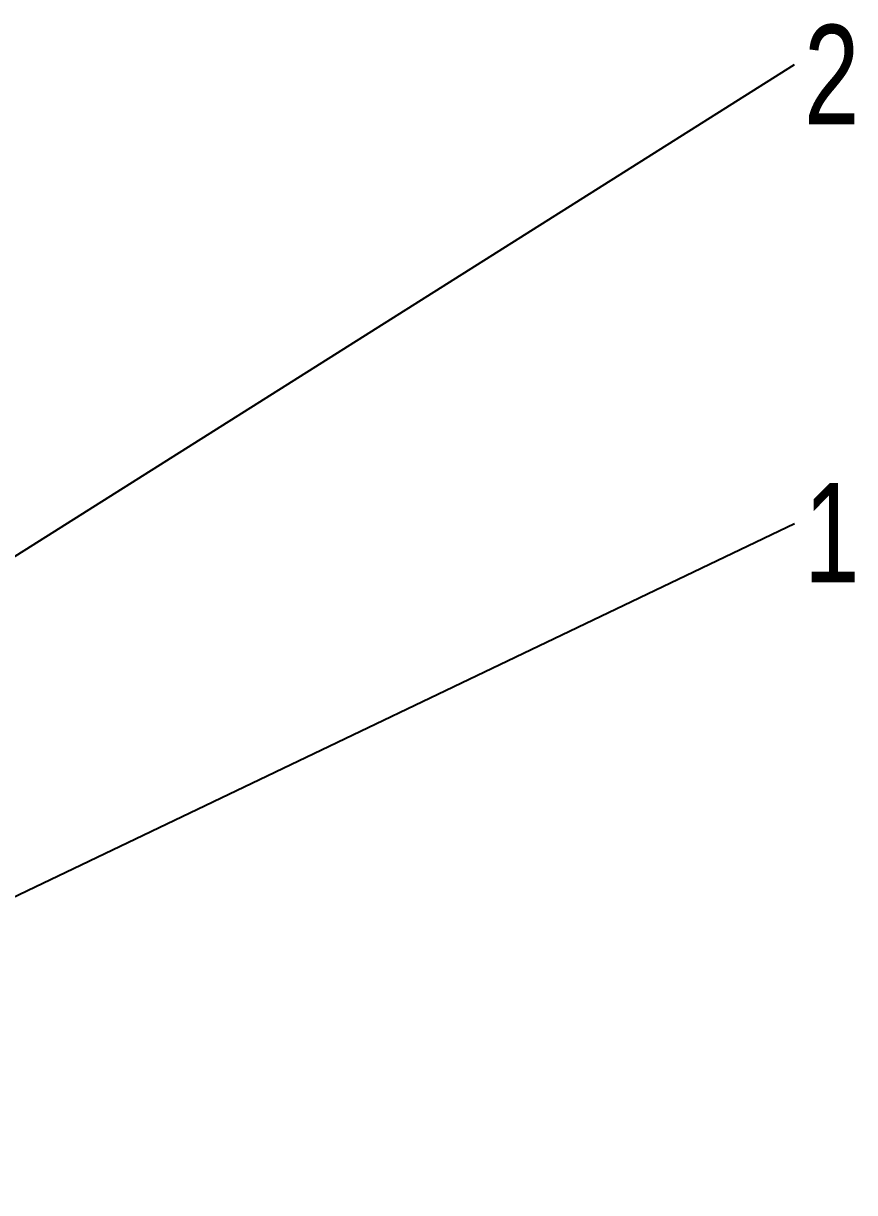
# Model space of a CAD drawing. Header units: millimetres. Extents: x 15 to 836, y 5 to 589.
# Drawn here: x 495 to 543.7, y 159 to 227.5 of the extents above; entities that cross this region are included whole.
import ezdxf

# ---------------------------------------------------------------- set-up
doc = ezdxf.new("R2010")
doc.units = ezdxf.units.MM
doc.styles.add('SLDTEXTSTYLE0', font='TXT', dxfattribs={"width": 0.75})
doc.dimstyles.new('SLDDIMSTYLE0', dxfattribs={"dimtxt": 0.18, "dimasz": 3.556, "dimexe": 0, "dimexo": 0.0625, "dimgap": 0, "dimtad": 0, "dimtih": 1, "dimtoh": 1, "dimdec": 0, "dimrnd": 1e-09, "dimzin": 0, "dimdsep": 46, "dimtxsty": 'Standard', "dimsah": 1, "dimcen": 0.09, "dimadec": 0, "dimazin": 0, "dimtfac": 3.556, "dimtdec": 0, "dimtofl": 0, "dimtmove": 0, "dimatfit": 3, "dimfxl": 1, "dimfrac": 2, "dimtolj": 1, "dimtzin": 0, "dimarcsym": 0})

# ---------------------------------------------------------------- blocks, each defined once
blk = doc.blocks.new('SW_NOTE_10')
at = {"color": 0, "linetype": 'Continuous', "lineweight": 0, "insert": (0.566, 2.361), "char_height": 5.821, "attachment_point": 1, "style": 'SLDTEXTSTYLE0'}
blk.add_mtext('1', dxfattribs=at)
blk = doc.blocks.new('SW_NOTE_11')
at = {"color": 0, "linetype": 'Continuous', "lineweight": 0, "insert": (0.566, 2.318), "char_height": 5.821, "attachment_point": 1, "style": 'SLDTEXTSTYLE0'}
blk.add_mtext('2', dxfattribs=at)

msp = doc.modelspace()

# ---------------------------------------------------------------- block references
at = {"color": 7, "linetype": 'Continuous', "lineweight": 0}
for name, p in [('SW_NOTE_11', (540.164, 225.048)), ('SW_NOTE_10', (540.164, 198.164))]:
    msp.add_blockref(name, p, dxfattribs=at)

# ---------------------------------------------------------------- leaders
for points in [[(439.115, 161.274), (540.164, 225.048)], [(458.252, 158.963), (540.164, 198.164)]]:
    msp.add_leader(points, dimstyle='SLDDIMSTYLE0', dxfattribs=at)

doc.saveas('drawing.dxf')
